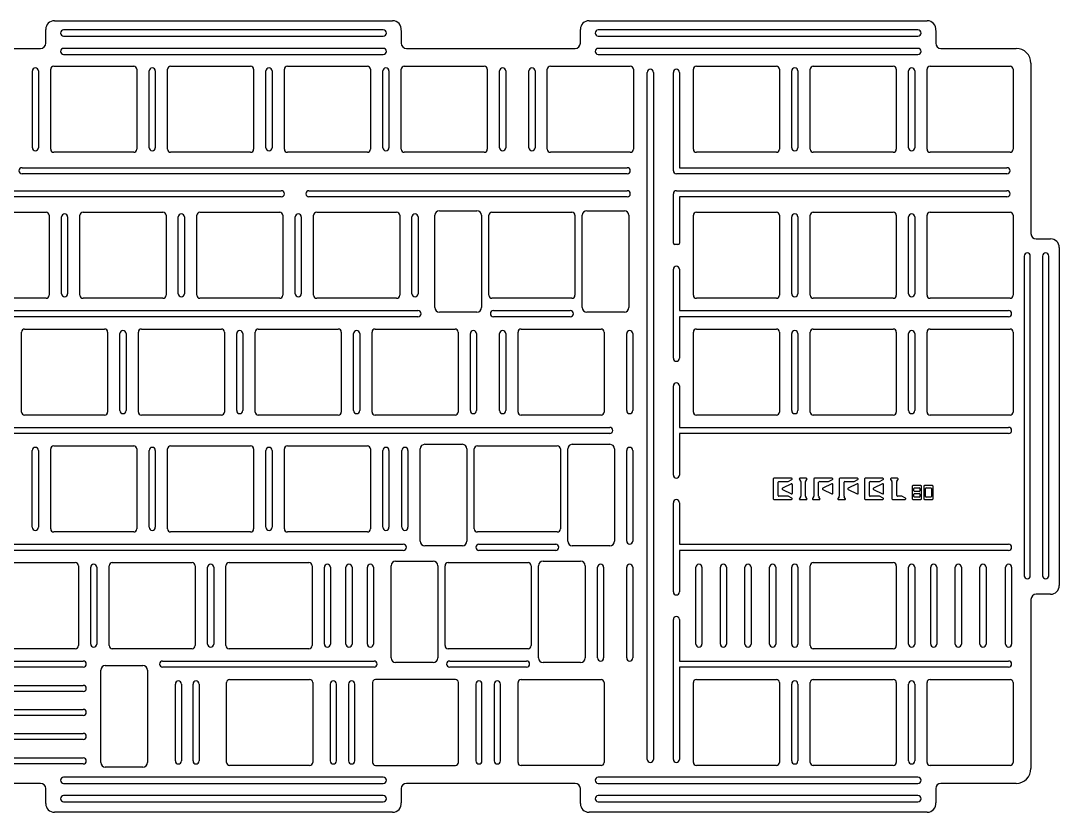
# Model space of a CAD drawing. Header units: inches. Extents: x 750 to 1517, y 67 to 386.
# Drawn here: x 938.1 to 1106.9, y 67.3 to 196.1 of the extents above; entities that cross this region are included whole.
import ezdxf

# ---------------------------------------------------------------- set-up
doc = ezdxf.new("R2010")
doc.units = ezdxf.units.IN
doc.header["$LTSCALE"] = 1.21
doc.header["$MEASUREMENT"] = 0
doc.layers.get('0').update_dxf_attribs({"linetype": 'CONTINUOUS'})

msp = doc.modelspace()

# ---------------------------------------------------------------- linework, layer by layer
at = {"color": 7, "linetype": 'Continuous'}
for p, q in [((943.53, 196.06), (998.53, 196.06)), ((1030.47, 196.06), (1085.47, 196.06)), ((942.13, 192.41), (942.13, 194.66)), ((997.02, 194.57), (945.02, 194.57)), ((999.92, 194.5), (999.92, 192.41)), ((1029.07, 192.41), (1029.07, 194.66)), ((1083.96, 194.57), (1031.96, 194.57)), ((1086.86, 194.5), (1086.86, 192.41)), ((945.02, 193.57), (997.02, 193.57)), ((1031.96, 193.57), (1083.96, 193.57)), ((915.84, 191.56), (941.28, 191.56)), ((997.02, 191.57), (945.02, 191.57)), ((1000.77, 191.56), (1028.22, 191.56)), ((1083.96, 191.57), (1031.96, 191.57)), ((1087.71, 191.56), (1099.94, 191.56)), ((945.02, 190.57), (997.02, 190.57)), ((1031.96, 190.57), (1083.96, 190.57)), ((1102.34, 189.16), (1102.34, 161.43)), ((939.94, 175.41), (939.94, 187.91)), ((940.94, 187.91), (940.94, 175.41)), ((942.93, 175.16), (942.93, 188.16)), ((943.43, 188.66), (956.43, 188.66)), ((956.93, 188.16), (956.93, 175.16)), ((958.93, 175.41), (958.93, 187.91)), ((959.93, 187.91), (959.93, 175.41)), ((961.93, 175.16), (961.93, 188.16)), ((962.43, 188.66), (975.43, 188.66)), ((975.93, 188.16), (975.93, 175.16)), ((977.93, 175.41), (977.93, 187.91)), ((978.93, 187.91), (978.93, 175.41)), ((980.93, 175.16), (980.93, 188.16)), ((981.43, 188.66), (994.43, 188.66)), ((994.93, 188.16), (994.93, 175.16)), ((996.93, 175.41), (996.93, 187.91)), ((997.93, 187.91), (997.93, 175.41)), ((999.93, 175.16), (999.93, 188.16)), ((1000.43, 188.66), (1013.43, 188.66)), ((1013.93, 188.16), (1013.93, 175.16)), ((1015.93, 175.41), (1015.93, 187.91)), ((1016.93, 187.91), (1016.93, 175.41)), ((1020.69, 175.41), (1020.69, 187.91)), ((1021.69, 187.91), (1021.69, 175.41)), ((1023.68, 175.16), (1023.68, 188.16)), ((1024.18, 188.66), (1037.18, 188.66)), ((1037.68, 188.16), (1037.68, 175.16)), ((1039.93, 75.91), (1039.93, 187.66)), ((1040.93, 187.66), (1040.93, 75.91)), ((1044.19, 171.66), (1044.19, 187.66)), ((1045.19, 187.66), (1045.19, 172.16)), ((1047.44, 175.16), (1047.44, 188.16)), ((1047.94, 188.66), (1060.94, 188.66)), ((1061.44, 188.16), (1061.44, 175.16)), ((1063.44, 175.41), (1063.44, 187.91)), ((1064.44, 187.91), (1064.44, 175.41)), ((1066.44, 175.16), (1066.44, 188.16)), ((1066.94, 188.66), (1079.94, 188.66)), ((1080.44, 188.16), (1080.44, 175.16)), ((1082.44, 175.41), (1082.44, 187.91)), ((1083.44, 187.91), (1083.44, 175.41)), ((1085.44, 175.16), (1085.44, 188.16)), ((1085.94, 188.66), (1098.94, 188.66)), ((1099.44, 188.16), (1099.44, 175.16)), ((956.43, 174.66), (943.43, 174.66)), ((975.43, 174.66), (962.43, 174.66)), ((994.43, 174.66), (981.43, 174.66)), ((1013.43, 174.66), (1000.43, 174.66)), ((1037.18, 174.66), (1024.18, 174.66)), ((1060.94, 174.66), (1047.94, 174.66)), ((1079.94, 174.66), (1066.94, 174.66)), ((1098.94, 174.66), (1085.94, 174.66)), ((938.26, 172.16), (1036.68, 172.16)), ((1036.68, 171.16), (938.26, 171.16)), ((1098.44, 171.16), (1044.69, 171.16)), ((1045.19, 172.16), (1098.44, 172.16)), ((891.59, 168.41), (980.43, 168.41)), ((980.43, 167.41), (891.59, 167.41)), ((984.93, 168.41), (1036.68, 168.41)), ((1036.68, 167.41), (984.93, 167.41)), ((1044.19, 159.89), (1044.19, 167.91)), ((1044.69, 168.41), (1098.44, 168.41)), ((1098.44, 167.41), (1045.19, 167.41)), ((1045.19, 167.41), (1045.19, 159.89)), ((929.18, 164.91), (942.18, 164.91)), ((942.68, 164.41), (942.68, 151.41)), ((944.68, 151.66), (944.68, 164.16)), ((945.68, 164.16), (945.68, 151.66)), ((947.68, 151.41), (947.68, 164.41)), ((948.18, 164.91), (961.18, 164.91)), ((961.68, 164.41), (961.68, 151.41)), ((963.68, 151.66), (963.68, 164.16)), ((964.68, 164.16), (964.68, 151.66)), ((966.68, 151.41), (966.68, 164.41)), ((967.18, 164.91), (980.18, 164.91)), ((980.68, 164.41), (980.68, 151.41)), ((982.68, 151.66), (982.68, 164.16)), ((983.68, 164.16), (983.68, 151.66)), ((985.68, 151.41), (985.68, 164.41)), ((986.18, 164.91), (999.18, 164.91)), ((999.68, 164.41), (999.68, 151.41)), ((1001.68, 151.66), (1001.68, 164.16)), ((1002.68, 164.16), (1002.68, 151.66)), ((1005.39, 149.41), (1005.39, 164.41)), ((1006.14, 165.16), (1012.24, 165.16)), ((1012.99, 164.41), (1012.99, 149.41)), ((1014.18, 151.41), (1014.18, 164.41)), ((1014.68, 164.91), (1027.68, 164.91)), ((1028.18, 164.41), (1028.18, 151.41)), ((1029.37, 149.41), (1029.37, 164.41)), ((1030.12, 165.16), (1036.22, 165.16)), ((1036.97, 164.41), (1036.97, 149.41)), ((1047.44, 151.41), (1047.44, 164.41)), ((1047.94, 164.91), (1060.94, 164.91)), ((1061.44, 164.41), (1061.44, 151.41)), ((1063.44, 151.66), (1063.44, 164.16)), ((1064.44, 164.16), (1064.44, 151.66)), ((1066.44, 151.41), (1066.44, 164.41)), ((1066.94, 164.91), (1079.94, 164.91)), ((1080.44, 164.41), (1080.44, 151.41)), ((1082.44, 151.66), (1082.44, 164.16)), ((1083.44, 164.16), (1083.44, 151.66)), ((1085.44, 151.41), (1085.44, 164.41)), ((1085.94, 164.91), (1098.94, 164.91)), ((1099.44, 164.41), (1099.44, 151.41)), ((1103.19, 160.58), (1105.54, 160.58)), ((1044.94, 159.64), (1044.44, 159.64)), ((1106.94, 159.18), (1106.94, 104.18)), ((1101.23, 157.79), (1101.23, 105.79)), ((1102.23, 105.79), (1102.23, 157.79)), ((1104.23, 157.79), (1104.23, 105.79)), ((1105.23, 105.79), (1105.23, 157.79)), ((1044.19, 141.16), (1044.19, 155.64)), ((1045.19, 155.64), (1045.19, 148.91)), ((942.18, 150.91), (929.18, 150.91)), ((961.18, 150.91), (948.18, 150.91)), ((980.18, 150.91), (967.18, 150.91)), ((999.18, 150.91), (986.18, 150.91)), ((1027.68, 150.91), (1014.68, 150.91)), ((1060.94, 150.91), (1047.94, 150.91)), ((1079.94, 150.91), (1066.94, 150.91)), ((1098.94, 150.91), (1085.94, 150.91)), ((927.18, 148.91), (1002.65, 148.91)), ((1012.24, 148.66), (1006.14, 148.66)), ((1014.93, 148.91), (1027.43, 148.91)), ((1036.22, 148.66), (1030.12, 148.66)), ((1045.19, 148.91), (1098.69, 148.91)), ((1002.65, 147.91), (927.18, 147.91)), ((1027.43, 147.91), (1014.93, 147.91)), ((1098.69, 147.91), (1045.19, 147.91)), ((1045.19, 147.91), (1045.19, 141.16)), ((938.18, 132.41), (938.18, 145.41)), ((938.68, 145.91), (951.68, 145.91)), ((952.18, 145.41), (952.18, 132.41)), ((957.18, 132.41), (957.18, 145.41)), ((957.68, 145.91), (970.68, 145.91)), ((971.18, 145.41), (971.18, 132.41)), ((976.18, 132.41), (976.18, 145.41)), ((976.68, 145.91), (989.68, 145.91)), ((990.18, 145.41), (990.18, 132.41)), ((995.18, 132.41), (995.18, 145.41)), ((995.68, 145.91), (1008.68, 145.91)), ((1009.18, 145.41), (1009.18, 132.41)), ((1018.93, 132.41), (1018.93, 145.41)), ((1019.43, 145.91), (1032.43, 145.91)), ((1032.93, 145.41), (1032.93, 132.41)), ((1047.44, 132.41), (1047.44, 145.41)), ((1047.94, 145.91), (1060.94, 145.91)), ((1061.44, 145.41), (1061.44, 132.41)), ((1066.44, 132.41), (1066.44, 145.41)), ((1066.94, 145.91), (1079.94, 145.91)), ((1080.44, 145.41), (1080.44, 132.41)), ((1085.44, 132.41), (1085.44, 145.41)), ((1085.94, 145.91), (1098.94, 145.91)), ((1099.44, 145.41), (1099.44, 132.41)), ((954.18, 132.66), (954.18, 145.16)), ((955.18, 145.16), (955.18, 132.66)), ((973.18, 132.66), (973.18, 145.16)), ((974.18, 145.16), (974.18, 132.66)), ((992.18, 132.66), (992.18, 145.16)), ((993.18, 145.16), (993.18, 132.66)), ((1011.18, 132.66), (1011.18, 145.16)), ((1012.18, 145.16), (1012.18, 132.66)), ((1015.93, 132.66), (1015.93, 145.16)), ((1016.93, 145.16), (1016.93, 132.66)), ((1036.6, 132.66), (1036.6, 145.16)), ((1037.6, 145.16), (1037.6, 132.66)), ((1063.44, 132.66), (1063.44, 145.16)), ((1064.44, 145.16), (1064.44, 132.66)), ((1082.44, 132.66), (1082.44, 145.16)), ((1083.44, 145.16), (1083.44, 132.66)), ((1044.19, 122.16), (1044.19, 136.66)), ((1045.19, 136.66), (1045.19, 129.91)), ((951.68, 131.91), (938.68, 131.91)), ((970.68, 131.91), (957.68, 131.91)), ((989.68, 131.91), (976.68, 131.91)), ((1008.68, 131.91), (995.68, 131.91)), ((1032.43, 131.91), (1019.43, 131.91)), ((1060.94, 131.91), (1047.94, 131.91)), ((1079.94, 131.91), (1066.94, 131.91)), ((1098.94, 131.91), (1085.94, 131.91)), ((887.18, 129.91), (1033.85, 129.91)), ((1033.85, 128.91), (887.18, 128.91)), ((1045.19, 129.91), (1098.69, 129.91)), ((1098.69, 128.91), (1045.19, 128.91)), ((1045.19, 128.91), (1045.19, 122.16)), ((943.43, 126.91), (956.43, 126.91)), ((962.43, 126.91), (975.43, 126.91)), ((981.43, 126.91), (994.43, 126.91)), ((1003.77, 127.16), (1009.87, 127.16)), ((1012.31, 126.91), (1025.31, 126.91)), ((1027.75, 127.16), (1033.85, 127.16)), ((939.93, 113.66), (939.93, 126.16)), ((940.93, 126.16), (940.93, 113.66)), ((942.93, 113.41), (942.93, 126.41)), ((956.93, 126.41), (956.93, 113.41)), ((958.93, 113.66), (958.93, 126.16)), ((959.93, 126.16), (959.93, 113.66)), ((961.93, 113.41), (961.93, 126.41)), ((975.93, 126.41), (975.93, 113.41)), ((977.93, 113.66), (977.93, 126.16)), ((978.93, 126.16), (978.93, 113.66)), ((980.93, 113.41), (980.93, 126.41)), ((994.93, 126.41), (994.93, 113.41)), ((996.93, 113.66), (996.93, 126.16)), ((997.93, 126.16), (997.93, 113.66)), ((1000.02, 113.66), (1000.02, 126.16)), ((1001.02, 126.16), (1001.02, 113.66)), ((1003.02, 111.41), (1003.02, 126.41)), ((1010.62, 126.41), (1010.62, 111.41)), ((1011.81, 113.41), (1011.81, 126.41)), ((1025.81, 126.41), (1025.81, 113.41)), ((1027, 111.41), (1027, 126.41)), ((1034.6, 126.41), (1034.6, 111.41)), ((1036.6, 111.41), (1036.6, 126.16)), ((1037.6, 126.16), (1037.6, 111.41)), ((1063.42, 121.63), (1060.55, 121.63)), ((1065.81, 121.63), (1064.78, 121.63)), ((1070.01, 121.63), (1067.13, 121.63)), ((1074.13, 121.63), (1071.26, 121.63)), ((1078.26, 121.63), (1075.39, 121.63)), ((1080.65, 121.63), (1079.62, 121.63)), ((1060.44, 121.52), (1060.44, 118.3)), ((1061.23, 118.83), (1061.23, 120.99)), ((1061.34, 121.1), (1062.81, 121.1)), ((1063.38, 120.74), (1061.92, 120.01)), ((1062.86, 121.11), (1063.47, 121.42)), ((1063.54, 119.18), (1063.54, 120.64)), ((1064.69, 121.45), (1064.88, 121.17)), ((1064.9, 121.11), (1064.9, 118.7)), ((1065.69, 118.7), (1065.69, 121.11)), ((1065.71, 121.17), (1065.9, 121.45)), ((1067.02, 121.52), (1067.02, 118.7)), ((1067.81, 118.7), (1067.81, 120.99)), ((1067.93, 121.1), (1069.39, 121.1)), ((1069.96, 120.74), (1068.5, 120.01)), ((1069.44, 121.11), (1070.06, 121.42)), ((1070.12, 119.18), (1070.12, 120.64)), ((1071.15, 121.52), (1071.15, 118.7)), ((1071.94, 118.7), (1071.94, 120.99)), ((1072.05, 121.1), (1073.52, 121.1)), ((1074.08, 120.74), (1072.63, 120.01)), ((1073.57, 121.11), (1074.18, 121.42)), ((1074.25, 119.18), (1074.25, 120.64)), ((1075.28, 121.52), (1075.28, 118.3)), ((1076.07, 118.83), (1076.07, 120.99)), ((1076.18, 121.1), (1077.65, 121.1)), ((1078.21, 120.74), (1076.75, 120.01)), ((1077.7, 121.11), (1078.31, 121.42)), ((1078.37, 119.18), (1078.37, 120.64)), ((1079.52, 121.45), (1079.71, 121.17)), ((1079.73, 121.11), (1079.73, 118.3)), ((1080.53, 118.83), (1080.53, 121.11)), ((1080.55, 121.17), (1080.74, 121.45)), ((1083.03, 120.34), (1083.03, 118.3)), ((1084.45, 120.45), (1083.14, 120.45)), ((1083.3, 119.61), (1083.3, 119.97)), ((1083.41, 120.08), (1084.17, 120.08)), ((1084.28, 119.97), (1084.28, 119.61)), ((1084.56, 118.3), (1084.56, 120.34)), ((1084.91, 120.34), (1084.91, 118.3)), ((1086.33, 120.45), (1085.02, 120.45)), ((1085.18, 118.67), (1085.18, 119.97)), ((1085.29, 120.08), (1086.05, 120.08)), ((1086.17, 119.97), (1086.17, 118.67)), ((1086.44, 118.3), (1086.44, 120.34)), ((1062.81, 118.72), (1061.34, 118.72)), ((1061.92, 119.81), (1063.38, 119.08)), ((1063.47, 118.4), (1062.86, 118.71)), ((1064.88, 118.64), (1064.69, 118.36)), ((1065.9, 118.36), (1065.71, 118.64)), ((1067, 118.64), (1066.81, 118.36)), ((1068.02, 118.36), (1067.83, 118.64)), ((1068.5, 119.81), (1069.96, 119.08)), ((1071.13, 118.64), (1070.94, 118.36)), ((1072.15, 118.36), (1071.96, 118.64)), ((1072.63, 119.81), (1074.08, 119.08)), ((1077.65, 118.72), (1076.18, 118.72)), ((1076.75, 119.81), (1078.21, 119.08)), ((1078.31, 118.4), (1077.7, 118.71)), ((1081.27, 118.72), (1080.64, 118.72)), ((1081.94, 118.4), (1081.32, 118.71)), ((1083.3, 118.67), (1083.3, 119.03)), ((1084.17, 119.5), (1083.41, 119.5)), ((1083.41, 119.14), (1084.17, 119.14)), ((1084.17, 118.56), (1083.41, 118.56)), ((1084.28, 119.03), (1084.28, 118.67)), ((1086.05, 118.56), (1085.29, 118.56)), ((1044.19, 103.16), (1044.19, 117.66)), ((1045.19, 117.66), (1045.19, 110.91)), ((1060.55, 118.19), (1063.42, 118.19)), ((1064.78, 118.19), (1065.81, 118.19)), ((1066.9, 118.19), (1067.93, 118.19)), ((1071.03, 118.19), (1072.06, 118.19)), ((1075.39, 118.19), (1078.26, 118.19)), ((1079.85, 118.19), (1081.89, 118.19)), ((1083.14, 118.19), (1084.45, 118.19)), ((1085.02, 118.19), (1086.33, 118.19)), ((956.43, 112.91), (943.43, 112.91)), ((975.43, 112.91), (962.43, 112.91)), ((994.43, 112.91), (981.43, 112.91)), ((1025.31, 112.91), (1012.31, 112.91)), ((927.18, 110.91), (1000.27, 110.91)), ((1000.27, 109.91), (927.18, 109.91)), ((1009.87, 110.66), (1003.77, 110.66)), ((1012.56, 110.91), (1025.06, 110.91)), ((1025.06, 109.91), (1012.56, 109.91)), ((1033.85, 110.66), (1027.75, 110.66)), ((1045.19, 110.91), (1098.69, 110.91)), ((1098.69, 109.91), (1045.19, 109.91)), ((1045.19, 109.91), (1045.19, 103.16)), ((999.02, 108.16), (1005.12, 108.16)), ((1023, 108.16), (1029.1, 108.16)), ((933.93, 107.91), (946.93, 107.91)), ((947.43, 107.41), (947.43, 94.41)), ((949.43, 94.66), (949.43, 107.16)), ((950.43, 107.16), (950.43, 94.66)), ((952.43, 94.41), (952.43, 107.41)), ((952.93, 107.91), (965.93, 107.91)), ((966.43, 107.41), (966.43, 94.41)), ((968.43, 94.66), (968.43, 107.16)), ((969.43, 107.16), (969.43, 94.66)), ((971.43, 94.41), (971.43, 107.41)), ((971.93, 107.91), (984.93, 107.91)), ((985.43, 107.41), (985.43, 94.41)), ((987.43, 94.66), (987.43, 107.16)), ((988.43, 107.16), (988.43, 94.66)), ((990.93, 94.66), (990.93, 107.16)), ((991.93, 107.16), (991.93, 94.66)), ((994.43, 94.66), (994.43, 107.16)), ((995.43, 107.16), (995.43, 94.66)), ((998.27, 92.41), (998.27, 107.41)), ((1005.87, 107.41), (1005.87, 92.41)), ((1007.06, 94.41), (1007.06, 107.41)), ((1007.56, 107.91), (1020.56, 107.91)), ((1021.06, 107.41), (1021.06, 94.41)), ((1022.25, 92.41), (1022.25, 107.41)), ((1029.85, 107.41), (1029.85, 92.41)), ((1031.85, 92.41), (1031.85, 107.16)), ((1032.85, 107.16), (1032.85, 92.41)), ((1036.6, 92.41), (1036.6, 107.16)), ((1037.6, 107.16), (1037.6, 92.41)), ((1047.83, 94.66), (1047.83, 107.16)), ((1048.83, 107.16), (1048.83, 94.66)), ((1051.83, 94.66), (1051.83, 107.16)), ((1052.83, 107.16), (1052.83, 94.66)), ((1055.83, 94.66), (1055.83, 107.16)), ((1056.83, 107.16), (1056.83, 94.66)), ((1059.83, 94.66), (1059.83, 107.16)), ((1060.83, 107.16), (1060.83, 94.66)), ((1063.44, 94.66), (1063.44, 107.16)), ((1064.44, 107.16), (1064.44, 94.66)), ((1066.44, 94.41), (1066.44, 107.41)), ((1066.94, 107.91), (1079.94, 107.91)), ((1080.44, 107.41), (1080.44, 94.41)), ((1082.44, 94.66), (1082.44, 107.16)), ((1083.44, 107.16), (1083.44, 94.66)), ((1086.04, 94.66), (1086.04, 107.16)), ((1087.04, 107.16), (1087.04, 94.66)), ((1090.04, 94.66), (1090.04, 107.16)), ((1091.04, 107.16), (1091.04, 94.66)), ((1094.04, 94.66), (1094.04, 107.16)), ((1095.04, 107.16), (1095.04, 94.66)), ((1098.19, 94.66), (1098.19, 107.16)), ((1099.19, 107.16), (1099.19, 94.66)), ((1102.34, 101.93), (1102.34, 74.41)), ((1105.54, 102.78), (1103.19, 102.78)), ((1044.19, 75.91), (1044.19, 98.66)), ((1045.19, 98.66), (1045.19, 91.91)), ((946.93, 93.91), (933.93, 93.91)), ((965.93, 93.91), (952.93, 93.91)), ((984.93, 93.91), (971.93, 93.91)), ((1020.56, 93.91), (1007.56, 93.91)), ((1079.94, 93.91), (1066.94, 93.91)), ((847.2, 91.91), (948.22, 91.91)), ((961.12, 91.91), (995.52, 91.91)), ((1005.12, 91.66), (999.02, 91.66)), ((1007.81, 91.91), (1020.31, 91.91)), ((1029.1, 91.66), (1023, 91.66)), ((1045.19, 91.91), (1098.69, 91.91)), ((948.22, 90.91), (847.2, 90.91)), ((951.06, 75.41), (951.06, 90.41)), ((951.81, 91.16), (957.91, 91.16)), ((958.66, 90.41), (958.66, 75.41)), ((995.52, 90.91), (961.12, 90.91)), ((1020.31, 90.91), (1007.81, 90.91)), ((1098.69, 90.91), (1045.19, 90.91)), ((1045.19, 90.91), (1045.19, 75.91)), ((907.46, 87.94), (948.22, 87.94)), ((963.2, 75.66), (963.2, 88.16)), ((964.2, 88.16), (964.2, 75.66)), ((966.07, 75.66), (966.07, 88.16)), ((967.07, 88.16), (967.07, 75.66)), ((971.53, 75.41), (971.53, 88.41)), ((972.03, 88.91), (985.03, 88.91)), ((985.53, 88.41), (985.53, 75.41)), ((988.38, 88.16), (988.38, 75.66)), ((989.38, 75.66), (989.38, 88.16)), ((991.38, 88.16), (991.38, 75.66)), ((992.38, 75.66), (992.38, 88.16)), ((995.25, 88.41), (995.25, 75.41)), ((1008.75, 88.91), (995.75, 88.91)), ((1009.25, 75.41), (1009.25, 88.41)), ((1012.06, 88.16), (1012.06, 75.66)), ((1013.06, 75.66), (1013.06, 88.16)), ((1015.06, 88.16), (1015.06, 75.66)), ((1016.06, 75.66), (1016.06, 88.16)), ((1018.93, 75.4), (1018.93, 88.4)), ((1019.43, 88.9), (1032.43, 88.9)), ((1032.93, 88.4), (1032.93, 75.4)), ((1047.44, 75.41), (1047.44, 88.41)), ((1047.94, 88.91), (1060.94, 88.91)), ((1061.44, 88.41), (1061.44, 75.41)), ((1063.44, 75.66), (1063.44, 88.16)), ((1064.44, 88.16), (1064.44, 75.66)), ((1066.44, 75.41), (1066.44, 88.41)), ((1066.94, 88.91), (1079.94, 88.91)), ((1080.44, 88.41), (1080.44, 75.41)), ((1082.44, 75.66), (1082.44, 88.16)), ((1083.44, 88.16), (1083.44, 75.66)), ((1085.44, 75.41), (1085.44, 88.41)), ((1085.94, 88.91), (1098.94, 88.91)), ((1099.44, 88.41), (1099.44, 75.41)), ((948.22, 86.94), (907.46, 86.94)), ((904.69, 84.04), (948.21, 84.04)), ((948.21, 83.04), (904.69, 83.04)), ((907.45, 80.14), (948.21, 80.14)), ((948.21, 79.14), (907.45, 79.14)), ((907.46, 76.16), (948.21, 76.16)), ((948.21, 75.16), (907.46, 75.16)), ((957.91, 74.66), (951.81, 74.66)), ((985.03, 74.91), (972.03, 74.91)), ((995.75, 74.91), (1008.75, 74.91)), ((1032.43, 74.9), (1019.43, 74.9)), ((1060.94, 74.91), (1047.94, 74.91)), ((1079.94, 74.91), (1066.94, 74.91)), ((1098.94, 74.91), (1085.94, 74.91)), ((997.02, 73.01), (945.02, 73.01)), ((1083.96, 73.01), (1031.96, 73.01)), ((941.28, 72.01), (915.84, 72.01)), ((942.13, 68.71), (942.13, 71.16)), ((945.02, 72.01), (997.02, 72.01)), ((999.92, 71.16), (999.92, 68.86)), ((1028.22, 72.01), (1000.77, 72.01)), ((1029.07, 68.71), (1029.07, 71.16)), ((1031.96, 72.01), (1083.96, 72.01)), ((1086.86, 71.16), (1086.86, 68.86)), ((1099.94, 72.01), (1087.71, 72.01)), ((997.02, 70.01), (945.02, 70.01)), ((1083.96, 70.01), (1031.96, 70.01)), ((945.02, 69.01), (997.02, 69.01)), ((1031.96, 69.01), (1083.96, 69.01)), ((998.53, 67.31), (943.53, 67.31)), ((1085.47, 67.31), (1030.47, 67.31))]:
    msp.add_line(p, q, dxfattribs=at)
for centre, radius, start, end in [((943.53, 194.66), 1.4, 90, 180), ((998.53, 194.66), 1.4, 354.0081, 90.0081), ((1030.47, 194.66), 1.4, 90, 180), ((1085.47, 194.66), 1.4, 354.0081, 90.0081), ((945.02, 194.07), 0.5, 90, 270), ((997.02, 194.07), 0.5, 270, 90), ((1031.96, 194.07), 0.5, 90, 270), ((1083.96, 194.07), 0.5, 270, 90), ((941.28, 192.41), 0.85, 270, 0), ((945.02, 191.07), 0.5, 90, 270), ((997.02, 191.07), 0.5, 270, 90), ((1000.77, 192.41), 0.85, 180, 270), ((1028.22, 192.41), 0.85, 270, 0), ((1031.96, 191.07), 0.5, 90, 270), ((1083.96, 191.07), 0.5, 270, 90), ((1087.71, 192.41), 0.85, 180, 270), ((1099.94, 189.16), 2.4, 0, 90), ((940.44, 187.91), 0.5, 0, 180), ((943.43, 188.16), 0.5, 90, 180), ((956.43, 188.16), 0.5, 0, 90), ((959.43, 187.91), 0.5, 0, 180), ((962.43, 188.16), 0.5, 90, 180), ((975.43, 188.16), 0.5, 0, 90), ((978.43, 187.91), 0.5, 0, 180), ((981.43, 188.16), 0.5, 90, 180), ((994.43, 188.16), 0.5, 0, 90), ((997.43, 187.91), 0.5, 0, 180), ((1000.43, 188.16), 0.5, 90, 180), ((1013.43, 188.16), 0.5, 0, 90), ((1016.43, 187.91), 0.5, 0, 180), ((1021.19, 187.91), 0.5, 0, 180), ((1024.18, 188.16), 0.5, 90, 180), ((1037.18, 188.16), 0.5, 0, 90), ((1040.43, 187.66), 0.5, 0, 180), ((1044.69, 187.66), 0.5, 0, 180), ((1047.94, 188.16), 0.5, 90, 180), ((1060.94, 188.16), 0.5, 0, 90), ((1063.94, 187.91), 0.5, 0, 180), ((1066.94, 188.16), 0.5, 90, 180), ((1079.94, 188.16), 0.5, 0, 90), ((1082.94, 187.91), 0.5, 0, 180), ((1085.94, 188.16), 0.5, 90, 180), ((1098.94, 188.16), 0.5, 0, 90), ((940.44, 175.41), 0.5, 180, 0), ((943.43, 175.16), 0.5, 180, 270), ((956.43, 175.16), 0.5, 270, 0), ((959.43, 175.41), 0.5, 180, 0), ((962.43, 175.16), 0.5, 180, 270), ((975.43, 175.16), 0.5, 270, 0), ((978.43, 175.41), 0.5, 180, 0), ((981.43, 175.16), 0.5, 180, 270), ((994.43, 175.16), 0.5, 270, 0), ((997.43, 175.41), 0.5, 180, 0), ((1000.43, 175.16), 0.5, 180, 270), ((1013.43, 175.16), 0.5, 270, 0), ((1016.43, 175.41), 0.5, 180, 0), ((1021.19, 175.41), 0.5, 180, 0), ((1024.18, 175.16), 0.5, 180, 270), ((1037.18, 175.16), 0.5, 270, 0), ((1047.94, 175.16), 0.5, 180, 270), ((1060.94, 175.16), 0.5, 270, 0), ((1063.94, 175.41), 0.5, 180, 0), ((1066.94, 175.16), 0.5, 180, 270), ((1079.94, 175.16), 0.5, 270, 0), ((1082.94, 175.41), 0.5, 180, 0), ((1085.94, 175.16), 0.5, 180, 270), ((1098.94, 175.16), 0.5, 270, 0), ((938.26, 171.66), 0.5, 90, 270), ((1036.68, 171.66), 0.5, 270, 90), ((1044.69, 171.66), 0.5, 180, 270), ((1098.44, 171.66), 0.5, 270, 90), ((980.43, 167.91), 0.5, 270, 90), ((984.93, 167.91), 0.5, 90, 270), ((1036.68, 167.91), 0.5, 270, 90), ((1044.69, 167.91), 0.5, 90, 180), ((1098.44, 167.91), 0.5, 270, 90), ((942.18, 164.41), 0.5, 0, 90), ((945.18, 164.16), 0.5, 0, 180), ((948.18, 164.41), 0.5, 90, 180), ((961.18, 164.41), 0.5, 0, 90), ((964.18, 164.16), 0.5, 0, 180), ((967.18, 164.41), 0.5, 90, 180), ((980.18, 164.41), 0.5, 0, 90), ((983.18, 164.16), 0.5, 0, 180), ((986.18, 164.41), 0.5, 90, 180), ((999.18, 164.41), 0.5, 0, 90), ((1002.18, 164.16), 0.5, 0, 180), ((1006.14, 164.41), 0.75, 90, 180), ((1012.24, 164.41), 0.75, 0, 90), ((1014.68, 164.41), 0.5, 90, 180), ((1027.68, 164.41), 0.5, 0, 90), ((1030.12, 164.41), 0.75, 90, 180), ((1036.22, 164.41), 0.75, 0, 90), ((1047.94, 164.41), 0.5, 90, 180), ((1060.94, 164.41), 0.5, 0, 90), ((1063.94, 164.16), 0.5, 0, 180), ((1066.94, 164.41), 0.5, 90, 180), ((1079.94, 164.41), 0.5, 0, 90), ((1082.94, 164.16), 0.5, 0, 180), ((1085.94, 164.41), 0.5, 90, 180), ((1098.94, 164.41), 0.5, 0, 90), ((1103.19, 161.43), 0.85, 180, 270), ((1105.54, 159.18), 1.4, 0, 90), ((1044.44, 159.89), 0.25, 180, 270), ((1044.94, 159.89), 0.25, 270, 0), ((1101.73, 157.79), 0.5, 0, 180), ((1104.73, 157.79), 0.5, 0, 180), ((1044.69, 155.64), 0.5, 0, 180), ((942.18, 151.41), 0.5, 270, 0), ((945.18, 151.66), 0.5, 180, 0), ((948.18, 151.41), 0.5, 180, 270), ((961.18, 151.41), 0.5, 270, 0), ((964.18, 151.66), 0.5, 180, 0), ((967.18, 151.41), 0.5, 180, 270), ((980.18, 151.41), 0.5, 270, 0), ((983.18, 151.66), 0.5, 180, 0), ((986.18, 151.41), 0.5, 180, 270), ((999.18, 151.41), 0.5, 270, 0), ((1002.18, 151.66), 0.5, 180, 0), ((1014.68, 151.41), 0.5, 180, 270), ((1027.68, 151.41), 0.5, 270, 0), ((1047.94, 151.41), 0.5, 180, 270), ((1060.94, 151.41), 0.5, 270, 0), ((1063.94, 151.66), 0.5, 180, 0), ((1066.94, 151.41), 0.5, 180, 270), ((1079.94, 151.41), 0.5, 270, 0), ((1082.94, 151.66), 0.5, 180, 0), ((1085.94, 151.41), 0.5, 180, 270), ((1098.94, 151.41), 0.5, 270, 0), ((1002.65, 148.41), 0.5, 270, 90), ((1006.14, 149.41), 0.75, 180, 270), ((1012.24, 149.41), 0.75, 270, 0), ((1014.93, 148.41), 0.5, 90, 270), ((1027.43, 148.41), 0.5, 270, 90), ((1030.12, 149.41), 0.75, 180, 270), ((1036.22, 149.41), 0.75, 270, 0), ((1098.69, 148.41), 0.5, 270, 90), ((938.68, 145.41), 0.5, 90, 180), ((951.68, 145.41), 0.5, 0, 90), ((954.68, 145.16), 0.5, 0, 180), ((957.68, 145.41), 0.5, 90, 180), ((970.68, 145.41), 0.5, 0, 90), ((973.68, 145.16), 0.5, 0, 180), ((976.68, 145.41), 0.5, 90, 180), ((989.68, 145.41), 0.5, 0, 90), ((992.68, 145.16), 0.5, 0, 180), ((995.68, 145.41), 0.5, 90, 180), ((1008.68, 145.41), 0.5, 0, 90), ((1011.68, 145.16), 0.5, 0, 180), ((1016.43, 145.16), 0.5, 0, 180), ((1019.43, 145.41), 0.5, 90, 180), ((1032.43, 145.41), 0.5, 0, 90), ((1037.1, 145.16), 0.5, 0, 180), ((1047.94, 145.41), 0.5, 90, 180), ((1060.94, 145.41), 0.5, 0, 90), ((1063.94, 145.16), 0.5, 0, 180), ((1066.94, 145.41), 0.5, 90, 180), ((1079.94, 145.41), 0.5, 0, 90), ((1082.94, 145.16), 0.5, 0, 180), ((1085.94, 145.41), 0.5, 90, 180), ((1098.94, 145.41), 0.5, 0, 90), ((1044.69, 141.16), 0.5, 180, 0), ((1044.69, 136.66), 0.5, 0, 180), ((938.68, 132.41), 0.5, 180, 270), ((951.68, 132.41), 0.5, 270, 0), ((954.68, 132.66), 0.5, 180, 0), ((957.68, 132.41), 0.5, 180, 270), ((970.68, 132.41), 0.5, 270, 0), ((973.68, 132.66), 0.5, 180, 0), ((976.68, 132.41), 0.5, 180, 270), ((989.68, 132.41), 0.5, 270, 0), ((992.68, 132.66), 0.5, 180, 0), ((995.68, 132.41), 0.5, 180, 270), ((1008.68, 132.41), 0.5, 270, 0), ((1011.68, 132.66), 0.5, 180, 0), ((1016.43, 132.66), 0.5, 180, 0), ((1019.43, 132.41), 0.5, 180, 270), ((1032.43, 132.41), 0.5, 270, 0), ((1037.1, 132.66), 0.5, 180, 0), ((1047.94, 132.41), 0.5, 180, 270), ((1060.94, 132.41), 0.5, 270, 0), ((1063.94, 132.66), 0.5, 180, 0), ((1066.94, 132.41), 0.5, 180, 270), ((1079.94, 132.41), 0.5, 270, 0), ((1082.94, 132.66), 0.5, 180, 0), ((1085.94, 132.41), 0.5, 180, 270), ((1098.94, 132.41), 0.5, 270, 0), ((1033.85, 129.41), 0.5, 270, 90), ((1098.69, 129.41), 0.5, 270, 90), ((943.43, 126.41), 0.5, 90, 180), ((956.43, 126.41), 0.5, 0, 90), ((962.43, 126.41), 0.5, 90, 180), ((975.43, 126.41), 0.5, 0, 90), ((981.43, 126.41), 0.5, 90, 180), ((994.43, 126.41), 0.5, 0, 90), ((1003.77, 126.41), 0.75, 90, 180), ((1009.87, 126.41), 0.75, 0, 90), ((1012.31, 126.41), 0.5, 90, 180), ((1025.31, 126.41), 0.5, 0, 90), ((1027.75, 126.41), 0.75, 90, 180), ((1033.85, 126.41), 0.75, 0, 90), ((940.43, 126.16), 0.5, 0, 180), ((959.43, 126.16), 0.5, 0, 180), ((978.43, 126.16), 0.5, 0, 180), ((997.43, 126.16), 0.5, 0, 180), ((1000.52, 126.16), 0.5, 0, 180), ((1037.1, 126.16), 0.5, 0, 180), ((1044.69, 122.16), 0.5, 180, 0), ((1060.55, 121.52), 0.111, 90, 180), ((1063.42, 121.52), 0.111, 296.5651, 90), ((1064.78, 121.52), 0.111, 90, 214.5085), ((1065.81, 121.52), 0.111, 325.4915, 90), ((1067.13, 121.52), 0.111, 90, 180), ((1070.01, 121.52), 0.111, 296.5651, 90), ((1071.26, 121.52), 0.111, 90, 180), ((1074.13, 121.52), 0.111, 296.5651, 90), ((1075.39, 121.52), 0.111, 90, 180), ((1078.26, 121.52), 0.111, 296.5651, 90), ((1079.62, 121.52), 0.111, 90, 214.5085), ((1080.65, 121.52), 0.111, 325.4915, 90), ((1061.34, 120.99), 0.111, 90, 180), ((1061.97, 119.91), 0.111, 116.5651, 243.4349), ((1062.81, 121.21), 0.111, 270, 296.5651), ((1063.42, 120.64), 0.111, 0, 116.5651), ((1064.79, 121.11), 0.111, 0, 34.5085), ((1065.8, 121.11), 0.111, 145.4915, 180), ((1067.93, 120.99), 0.111, 90, 180), ((1068.55, 119.91), 0.111, 116.5651, 243.4349), ((1069.39, 121.21), 0.111, 270, 296.5651), ((1070.01, 120.64), 0.111, 0, 116.5651), ((1072.05, 120.99), 0.111, 90, 180), ((1072.68, 119.91), 0.111, 116.5651, 243.4349), ((1073.52, 121.21), 0.111, 270, 296.5651), ((1074.13, 120.64), 0.111, 0, 116.5651), ((1076.18, 120.99), 0.111, 90, 180), ((1076.8, 119.91), 0.111, 116.5651, 243.4349), ((1077.65, 121.21), 0.111, 270, 296.5651), ((1078.26, 120.64), 0.111, 0, 116.5651), ((1079.62, 121.11), 0.111, 0, 34.5085), ((1080.64, 121.11), 0.111, 145.4915, 180), ((1083.14, 120.34), 0.111, 90, 180), ((1083.41, 119.97), 0.111, 90, 180), ((1084.17, 119.97), 0.111, 0, 90), ((1084.45, 120.34), 0.111, 0, 90), ((1085.02, 120.34), 0.111, 90, 180), ((1085.29, 119.97), 0.111, 90, 180), ((1086.05, 119.97), 0.111, 0, 90), ((1086.33, 120.34), 0.111, 0, 90), ((1060.55, 118.3), 0.111, 180, 270), ((1061.34, 118.83), 0.111, 180, 270), ((1062.81, 118.61), 0.111, 63.4349, 90), ((1063.42, 119.18), 0.111, 243.4349, 0), ((1063.42, 118.3), 0.111, 270, 63.4349), ((1064.78, 118.3), 0.111, 145.4915, 270), ((1064.79, 118.7), 0.111, 325.4915, 0), ((1065.8, 118.7), 0.111, 180, 214.5085), ((1065.81, 118.3), 0.111, 270, 34.5085), ((1066.9, 118.3), 0.111, 145.4915, 270), ((1066.91, 118.7), 0.111, 325.4915, 0), ((1067.93, 118.7), 0.111, 180, 214.5085), ((1067.93, 118.3), 0.111, 270, 34.5085), ((1070.01, 119.18), 0.111, 243.4349, 0), ((1071.03, 118.3), 0.111, 145.4915, 270), ((1071.04, 118.7), 0.111, 325.4915, 0), ((1072.05, 118.7), 0.111, 180, 214.5085), ((1072.06, 118.3), 0.111, 270, 34.5085), ((1074.13, 119.18), 0.111, 243.4349, 0), ((1075.39, 118.3), 0.111, 180, 270), ((1076.18, 118.83), 0.111, 180, 270), ((1077.65, 118.61), 0.111, 63.4349, 90), ((1078.26, 119.18), 0.111, 243.4349, 0), ((1078.26, 118.3), 0.111, 270, 63.4349), ((1079.85, 118.3), 0.111, 180, 270), ((1080.64, 118.83), 0.111, 180, 270), ((1081.27, 118.61), 0.111, 63.4349, 90), ((1081.89, 118.3), 0.111, 270, 63.4349), ((1083.14, 118.3), 0.111, 180, 270), ((1083.41, 119.61), 0.111, 180, 270), ((1083.41, 119.03), 0.111, 90, 180), ((1083.41, 118.67), 0.111, 180, 270), ((1084.17, 119.61), 0.111, 270, 0), ((1084.17, 119.03), 0.111, 0, 90), ((1084.17, 118.67), 0.111, 270, 0), ((1084.45, 118.3), 0.111, 270, 0), ((1085.02, 118.3), 0.111, 180, 270), ((1085.29, 118.67), 0.111, 180, 270), ((1086.05, 118.67), 0.111, 270, 0), ((1086.33, 118.3), 0.111, 270, 0), ((1044.69, 117.66), 0.5, 0, 180), ((940.43, 113.66), 0.5, 180, 0), ((943.43, 113.41), 0.5, 180, 270), ((956.43, 113.41), 0.5, 270, 0), ((959.43, 113.66), 0.5, 180, 0), ((962.43, 113.41), 0.5, 180, 270), ((975.43, 113.41), 0.5, 270, 0), ((978.43, 113.66), 0.5, 180, 0), ((981.43, 113.41), 0.5, 180, 270), ((994.43, 113.41), 0.5, 270, 0), ((997.43, 113.66), 0.5, 180, 0), ((1000.52, 113.66), 0.5, 180, 0), ((1012.31, 113.41), 0.5, 180, 270), ((1025.31, 113.41), 0.5, 270, 0), ((1000.27, 110.41), 0.5, 270, 90), ((1003.77, 111.41), 0.75, 180, 270), ((1009.87, 111.41), 0.75, 270, 0), ((1012.56, 110.41), 0.5, 90, 270), ((1025.06, 110.41), 0.5, 270, 90), ((1027.75, 111.41), 0.75, 180, 270), ((1033.85, 111.41), 0.75, 270, 0), ((1037.1, 111.41), 0.5, 180, 0), ((1098.69, 110.41), 0.5, 270, 90), ((999.02, 107.41), 0.75, 90, 180), ((1005.12, 107.41), 0.75, 0, 90), ((1023, 107.41), 0.75, 90, 180), ((1029.1, 107.41), 0.75, 0, 90), ((946.93, 107.41), 0.5, 0, 90), ((949.93, 107.16), 0.5, 0, 180), ((952.93, 107.41), 0.5, 90, 180), ((965.93, 107.41), 0.5, 0, 90), ((968.93, 107.16), 0.5, 0, 180), ((971.93, 107.41), 0.5, 90, 180), ((984.93, 107.41), 0.5, 0, 90), ((987.93, 107.16), 0.5, 0, 180), ((991.43, 107.16), 0.5, 0, 180), ((994.93, 107.16), 0.5, 0, 180), ((1007.56, 107.41), 0.5, 90, 180), ((1020.56, 107.41), 0.5, 0, 90), ((1032.35, 107.16), 0.5, 0, 180), ((1037.1, 107.16), 0.5, 0, 180), ((1048.33, 107.16), 0.5, 0, 180), ((1052.33, 107.16), 0.5, 0, 180), ((1056.33, 107.16), 0.5, 0, 180), ((1060.33, 107.16), 0.5, 0, 180), ((1063.94, 107.16), 0.5, 0, 180), ((1066.94, 107.41), 0.5, 90, 180), ((1079.94, 107.41), 0.5, 0, 90), ((1082.94, 107.16), 0.5, 0, 180), ((1086.54, 107.16), 0.5, 0, 180), ((1090.54, 107.16), 0.5, 0, 180), ((1094.54, 107.16), 0.5, 0, 180), ((1098.69, 107.16), 0.5, 0, 180), ((1101.73, 105.79), 0.5, 180, 0), ((1104.73, 105.79), 0.5, 180, 0), ((1044.69, 103.16), 0.5, 180, 0), ((1105.54, 104.18), 1.4, 270, 0), ((1103.19, 101.93), 0.85, 90, 180), ((1044.69, 98.66), 0.5, 0, 180), ((949.93, 94.66), 0.5, 180, 0), ((968.93, 94.66), 0.5, 180, 0), ((987.93, 94.66), 0.5, 180, 0), ((991.43, 94.66), 0.5, 180, 0), ((994.93, 94.66), 0.5, 180, 0), ((1048.33, 94.66), 0.5, 180, 0), ((1052.33, 94.66), 0.5, 180, 0), ((1056.33, 94.66), 0.5, 180, 0), ((1060.33, 94.66), 0.5, 180, 0), ((1063.94, 94.66), 0.5, 180, 0), ((1082.94, 94.66), 0.5, 180, 0), ((1086.54, 94.66), 0.5, 180, 0), ((1090.54, 94.66), 0.5, 180, 0), ((1094.54, 94.66), 0.5, 180, 0), ((1098.69, 94.66), 0.5, 180, 0), ((946.93, 94.41), 0.5, 270, 0), ((952.93, 94.41), 0.5, 180, 270), ((965.93, 94.41), 0.5, 270, 0), ((971.93, 94.41), 0.5, 180, 270), ((984.93, 94.41), 0.5, 270, 0), ((1007.56, 94.41), 0.5, 180, 270), ((1020.56, 94.41), 0.5, 270, 0), ((1066.94, 94.41), 0.5, 180, 270), ((1079.94, 94.41), 0.5, 270, 0), ((948.22, 91.41), 0.5, 270, 90), ((961.12, 91.41), 0.5, 90, 270), ((995.52, 91.41), 0.5, 270, 90), ((999.02, 92.41), 0.75, 180, 270), ((1005.12, 92.41), 0.75, 270, 0), ((1007.81, 91.41), 0.5, 90, 270), ((1020.31, 91.41), 0.5, 270, 90), ((1023, 92.41), 0.75, 180, 270), ((1029.1, 92.41), 0.75, 270, 0), ((1032.35, 92.41), 0.5, 180, 0), ((1037.1, 92.41), 0.5, 180, 0), ((1098.69, 91.41), 0.5, 270, 90), ((951.81, 90.41), 0.75, 90, 180), ((957.91, 90.41), 0.75, 0, 90), ((948.22, 87.44), 0.5, 270, 90), ((963.7, 88.16), 0.5, 360, 180), ((966.57, 88.16), 0.5, 0, 180), ((972.03, 88.41), 0.5, 90, 180), ((985.03, 88.41), 0.5, 0, 90), ((988.88, 88.16), 0.5, 0, 180), ((991.88, 88.16), 0.5, 0, 180), ((995.75, 88.41), 0.5, 90, 180), ((1008.75, 88.41), 0.5, 0, 90), ((1012.56, 88.16), 0.5, 0, 180), ((1015.56, 88.16), 0.5, 0, 180), ((1019.43, 88.4), 0.5, 90, 180), ((1032.43, 88.4), 0.5, 0, 90), ((1047.94, 88.41), 0.5, 90, 180), ((1060.94, 88.41), 0.5, 0, 90), ((1063.94, 88.16), 0.5, 0, 180), ((1066.94, 88.41), 0.5, 90, 180), ((1079.94, 88.41), 0.5, 0, 90), ((1082.94, 88.16), 0.5, 0, 180), ((1085.94, 88.41), 0.5, 90, 180), ((1098.94, 88.41), 0.5, 0, 90), ((948.21, 83.54), 0.5, 270, 90), ((948.21, 79.64), 0.5, 270, 90), ((948.21, 75.66), 0.5, 270, 90), ((951.81, 75.41), 0.75, 180, 270), ((957.91, 75.41), 0.75, 270, 0), ((963.7, 75.66), 0.5, 180, 0), ((966.57, 75.66), 0.5, 180, 0), ((972.03, 75.41), 0.5, 180, 270), ((985.03, 75.41), 0.5, 270, 0), ((988.88, 75.66), 0.5, 180, 0), ((991.88, 75.66), 0.5, 180, 0), ((995.75, 75.41), 0.5, 180, 270), ((1008.75, 75.41), 0.5, 270, 0), ((1012.56, 75.66), 0.5, 180, 0), ((1015.56, 75.66), 0.5, 180, 0), ((1019.43, 75.4), 0.5, 180, 270), ((1032.43, 75.4), 0.5, 270, 0), ((1040.43, 75.91), 0.5, 180, 0), ((1044.69, 75.91), 0.5, 180, 0), ((1047.94, 75.41), 0.5, 180, 270), ((1060.94, 75.41), 0.5, 270, 0), ((1063.94, 75.66), 0.5, 180, 0), ((1066.94, 75.41), 0.5, 180, 270), ((1079.94, 75.41), 0.5, 270, 0), ((1082.94, 75.66), 0.5, 180, 0), ((1085.94, 75.41), 0.5, 180, 270), ((1098.94, 75.41), 0.5, 270, 0), ((1099.94, 74.41), 2.4, 270, 0), ((945.02, 72.51), 0.5, 90, 270), ((997.02, 72.51), 0.5, 270, 90), ((1031.96, 72.51), 0.5, 90, 270), ((1083.96, 72.51), 0.5, 270, 90), ((941.28, 71.16), 0.85, 0, 90), ((1000.77, 71.16), 0.85, 90, 180), ((1028.22, 71.16), 0.85, 0, 90), ((1087.71, 71.16), 0.85, 90, 180), ((945.02, 69.51), 0.5, 90, 270), ((997.02, 69.51), 0.5, 270, 90), ((1031.96, 69.51), 0.5, 90, 270), ((1083.96, 69.51), 0.5, 270, 90), ((943.53, 68.71), 1.4, 180, 270), ((998.53, 68.71), 1.4, 270, 6.2024), ((1030.47, 68.71), 1.4, 180, 270), ((1085.47, 68.71), 1.4, 270, 6.2024)]:
    msp.add_arc(centre, radius, start, end, dxfattribs=at)

doc.saveas('drawing.dxf')
